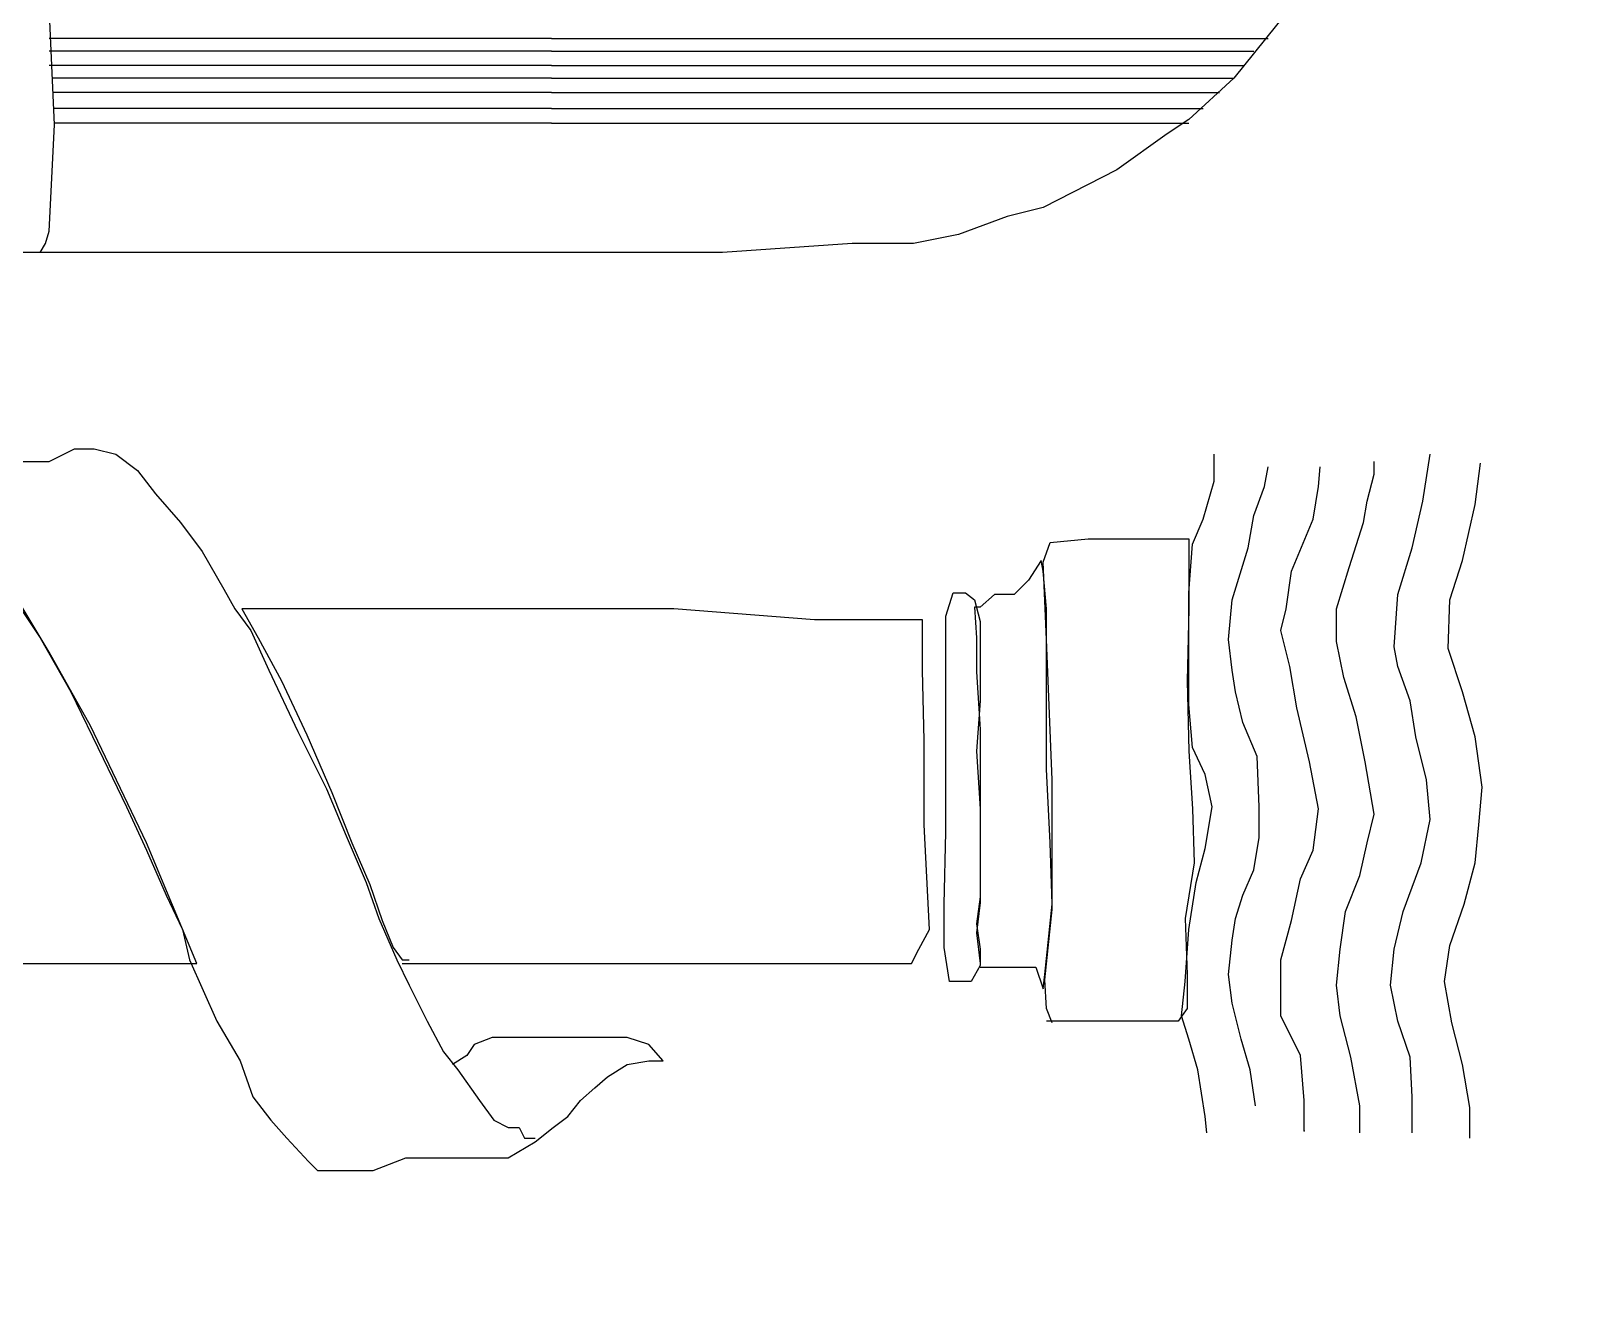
# Model space of a CAD drawing. Extents: x 748454 to 749044, y 4315881 to 4316908.
# Drawn here: x 748492.07 to 748500.74, y 4316730.29 to 4316737.29 of the extents above; entities that cross this region are included whole.
import ezdxf

# ---------------------------------------------------------------- set-up
doc = ezdxf.new("R2010")
doc.units = 0
doc.layers.get('0').update_dxf_attribs({"linetype": 'CONTINUOUS'})

msp = doc.modelspace()

# ---------------------------------------------------------------- linework, layer by layer
at = {"color": 0, "linetype": 'CONTINUOUS'}
for p, q in [((748492.2, 4316736.77), (748492.17, 4316737.43)), ((748492.2, 4316736.77), (748492.17, 4316737.43)), ((748499.04, 4316737.39), (748498.75, 4316737.03)), ((748499.04, 4316737.39), (748498.75, 4316737.03)), ((748494.96, 4316737.25), (748492.17, 4316737.25)), ((748494.96, 4316737.25), (748492.17, 4316737.25)), ((748494.96, 4316737.25), (748498.94, 4316737.25)), ((748494.96, 4316737.25), (748498.94, 4316737.25)), ((748494.96, 4316737.18), (748492.17, 4316737.18)), ((748494.96, 4316737.18), (748492.17, 4316737.18)), ((748494.96, 4316737.18), (748498.86, 4316737.18)), ((748494.96, 4316737.18), (748498.86, 4316737.18)), ((748494.96, 4316737.1), (748492.17, 4316737.1)), ((748494.96, 4316737.1), (748492.17, 4316737.1)), ((748494.96, 4316737.1), (748498.81, 4316737.1)), ((748494.96, 4316737.1), (748498.81, 4316737.1)), ((748494.96, 4316737.03), (748492.19, 4316737.03)), ((748494.96, 4316737.03), (748492.19, 4316737.03)), ((748494.96, 4316737.03), (748498.75, 4316737.03)), ((748494.96, 4316737.03), (748498.75, 4316737.03)), ((748498.75, 4316737.03), (748498.5, 4316736.8)), ((748498.75, 4316737.03), (748498.5, 4316736.8)), ((748494.96, 4316736.95), (748492.19, 4316736.95)), ((748494.96, 4316736.95), (748492.19, 4316736.95)), ((748494.96, 4316736.95), (748498.67, 4316736.95)), ((748494.96, 4316736.95), (748498.67, 4316736.95)), ((748494.96, 4316736.86), (748492.2, 4316736.86)), ((748494.96, 4316736.86), (748492.2, 4316736.86)), ((748494.96, 4316736.86), (748498.58, 4316736.86)), ((748494.96, 4316736.86), (748498.58, 4316736.86)), ((748492.17, 4316736.18), (748492.2, 4316736.77)), ((748492.17, 4316736.18), (748492.2, 4316736.77)), ((748494.96, 4316736.78), (748492.2, 4316736.78)), ((748494.96, 4316736.78), (748492.2, 4316736.78)), ((748494.96, 4316736.78), (748498.5, 4316736.78)), ((748494.96, 4316736.78), (748498.5, 4316736.78)), ((748498.5, 4316736.8), (748498.38, 4316736.72)), ((748498.5, 4316736.8), (748498.38, 4316736.72)), ((748498.38, 4316736.72), (748498.1, 4316736.52)), ((748498.38, 4316736.72), (748498.1, 4316736.52)), ((748498.1, 4316736.52), (748497.69, 4316736.31)), ((748498.1, 4316736.52), (748497.69, 4316736.31)), ((748497.69, 4316736.31), (748497.49, 4316736.26)), ((748497.69, 4316736.31), (748497.49, 4316736.26)), ((748497.49, 4316736.26), (748497.22, 4316736.16)), ((748497.49, 4316736.26), (748497.22, 4316736.16)), ((748492.15, 4316736.11), (748492.17, 4316736.18)), ((748492.15, 4316736.11), (748492.17, 4316736.18)), ((748497.22, 4316736.16), (748496.97, 4316736.11)), ((748497.22, 4316736.16), (748496.97, 4316736.11)), ((748492.2, 4316736.06), (748492.02, 4316736.06)), ((748492.2, 4316736.06), (748492.02, 4316736.06)), ((748492.12, 4316736.06), (748492.15, 4316736.11)), ((748492.12, 4316736.06), (748492.15, 4316736.11)), ((748493.05, 4316736.06), (748492.2, 4316736.06)), ((748493.05, 4316736.06), (748492.2, 4316736.06)), ((748494.1, 4316736.06), (748493.05, 4316736.06)), ((748494.1, 4316736.06), (748493.05, 4316736.06)), ((748495.16, 4316736.06), (748494.1, 4316736.06)), ((748495.16, 4316736.06), (748494.1, 4316736.06)), ((748495.91, 4316736.06), (748495.16, 4316736.06)), ((748495.91, 4316736.06), (748495.16, 4316736.06)), ((748496.63, 4316736.11), (748495.91, 4316736.06)), ((748496.63, 4316736.11), (748495.91, 4316736.06)), ((748496.97, 4316736.11), (748496.63, 4316736.11)), ((748496.97, 4316736.11), (748496.63, 4316736.11)), ((748492.17, 4316734.9), (748492.31, 4316734.97)), ((748492.17, 4316734.9), (748492.31, 4316734.97)), ((748492.31, 4316734.97), (748492.42, 4316734.97)), ((748492.31, 4316734.97), (748492.42, 4316734.97)), ((748492.42, 4316734.97), (748492.54, 4316734.94)), ((748492.42, 4316734.97), (748492.54, 4316734.94)), ((748492.54, 4316734.94), (748492.66, 4316734.85)), ((748492.54, 4316734.94), (748492.66, 4316734.85)), ((748498.64, 4316734.79), (748498.64, 4316734.94)), ((748498.64, 4316734.79), (748498.64, 4316734.94)), ((748499.8, 4316734.68), (748499.84, 4316734.94)), ((748499.8, 4316734.68), (748499.84, 4316734.94)), ((748492.02, 4316734.9), (748492.17, 4316734.9)), ((748492.02, 4316734.9), (748492.17, 4316734.9)), ((748492.66, 4316734.85), (748492.76, 4316734.72)), ((748492.66, 4316734.85), (748492.76, 4316734.72)), ((748498.92, 4316734.76), (748498.94, 4316734.87)), ((748498.92, 4316734.76), (748498.94, 4316734.87)), ((748499.22, 4316734.76), (748499.23, 4316734.87)), ((748499.22, 4316734.76), (748499.23, 4316734.87)), ((748499.49, 4316734.68), (748499.53, 4316734.83)), ((748499.49, 4316734.68), (748499.53, 4316734.83)), ((748499.53, 4316734.83), (748499.53, 4316734.9)), ((748499.53, 4316734.83), (748499.53, 4316734.9)), ((748500.09, 4316734.66), (748500.12, 4316734.89)), ((748500.09, 4316734.66), (748500.12, 4316734.89)), ((748498.58, 4316734.58), (748498.64, 4316734.79)), ((748498.58, 4316734.58), (748498.64, 4316734.79)), ((748498.86, 4316734.6), (748498.92, 4316734.76)), ((748498.86, 4316734.6), (748498.92, 4316734.76)), ((748499.19, 4316734.58), (748499.22, 4316734.76)), ((748499.19, 4316734.58), (748499.22, 4316734.76)), ((748492.76, 4316734.72), (748492.9, 4316734.56)), ((748492.76, 4316734.72), (748492.9, 4316734.56)), ((748499.47, 4316734.56), (748499.49, 4316734.68)), ((748499.47, 4316734.56), (748499.49, 4316734.68)), ((748499.74, 4316734.42), (748499.8, 4316734.68)), ((748499.74, 4316734.42), (748499.8, 4316734.68)), ((748500.02, 4316734.35), (748500.09, 4316734.66)), ((748500.02, 4316734.35), (748500.09, 4316734.66)), ((748492.9, 4316734.56), (748493.02, 4316734.4)), ((748492.9, 4316734.56), (748493.02, 4316734.4)), ((748498.52, 4316734.44), (748498.58, 4316734.58)), ((748498.52, 4316734.44), (748498.58, 4316734.58)), ((748498.83, 4316734.42), (748498.86, 4316734.6)), ((748498.83, 4316734.42), (748498.86, 4316734.6)), ((748499.07, 4316734.29), (748499.19, 4316734.58)), ((748499.07, 4316734.29), (748499.19, 4316734.58)), ((748499.39, 4316734.31), (748499.47, 4316734.56)), ((748499.39, 4316734.31), (748499.47, 4316734.56)), ((748493.02, 4316734.4), (748493.14, 4316734.19)), ((748493.02, 4316734.4), (748493.14, 4316734.19)), ((748497.69, 4316734.34), (748497.73, 4316734.45)), ((748497.69, 4316734.34), (748497.73, 4316734.45)), ((748497.73, 4316734.45), (748497.94, 4316734.47)), ((748497.73, 4316734.45), (748497.94, 4316734.47)), ((748497.94, 4316734.47), (748498.25, 4316734.47)), ((748497.94, 4316734.47), (748498.25, 4316734.47)), ((748498.25, 4316734.47), (748498.4, 4316734.47)), ((748498.25, 4316734.47), (748498.4, 4316734.47)), ((748498.4, 4316734.47), (748498.5, 4316734.47)), ((748498.4, 4316734.47), (748498.5, 4316734.47)), ((748498.5, 4316734.47), (748498.5, 4316734.36)), ((748498.5, 4316734.47), (748498.5, 4316734.36)), ((748498.5, 4316734.17), (748498.52, 4316734.44)), ((748498.5, 4316734.17), (748498.52, 4316734.44)), ((748498.74, 4316734.13), (748498.83, 4316734.42)), ((748498.74, 4316734.13), (748498.83, 4316734.42)), ((748499.66, 4316734.16), (748499.74, 4316734.42)), ((748499.66, 4316734.16), (748499.74, 4316734.42)), ((748497.68, 4316734.35), (748497.61, 4316734.24)), ((748497.68, 4316734.35), (748497.61, 4316734.24)), ((748497.69, 4316734.29), (748497.68, 4316734.35)), ((748497.69, 4316734.29), (748497.68, 4316734.35)), ((748497.71, 4316733.91), (748497.69, 4316734.34)), ((748497.71, 4316733.91), (748497.69, 4316734.34)), ((748498.5, 4316734.36), (748498.5, 4316734.08)), ((748498.5, 4316734.36), (748498.5, 4316734.08)), ((748499.32, 4316734.08), (748499.39, 4316734.31)), ((748499.32, 4316734.08), (748499.39, 4316734.31)), ((748499.95, 4316734.13), (748500.02, 4316734.35)), ((748499.95, 4316734.13), (748500.02, 4316734.35)), ((748497.61, 4316734.24), (748497.53, 4316734.16)), ((748497.61, 4316734.24), (748497.53, 4316734.16)), ((748497.71, 4316734.08), (748497.69, 4316734.29)), ((748497.71, 4316734.08), (748497.69, 4316734.29)), ((748499.04, 4316734.08), (748499.07, 4316734.29)), ((748499.04, 4316734.08), (748499.07, 4316734.29)), ((748493.14, 4316734.19), (748493.2, 4316734.08)), ((748493.14, 4316734.19), (748493.2, 4316734.08)), ((748497.15, 4316734.04), (748497.19, 4316734.17)), ((748497.15, 4316734.04), (748497.19, 4316734.17)), ((748497.19, 4316734.17), (748497.26, 4316734.17)), ((748497.19, 4316734.17), (748497.26, 4316734.17)), ((748497.26, 4316734.17), (748497.31, 4316734.13)), ((748497.26, 4316734.17), (748497.31, 4316734.13)), ((748497.31, 4316734.13), (748497.34, 4316734.01)), ((748497.31, 4316734.13), (748497.34, 4316734.01)), ((748497.42, 4316734.16), (748497.34, 4316734.09)), ((748497.42, 4316734.16), (748497.34, 4316734.09)), ((748497.53, 4316734.16), (748497.42, 4316734.16)), ((748497.53, 4316734.16), (748497.42, 4316734.16)), ((748498.5, 4316733.87), (748498.5, 4316734.17)), ((748498.5, 4316733.87), (748498.5, 4316734.17)), ((748498.72, 4316733.91), (748498.74, 4316734.13)), ((748498.72, 4316733.91), (748498.74, 4316734.13)), ((748499.64, 4316733.87), (748499.66, 4316734.16)), ((748499.64, 4316733.87), (748499.66, 4316734.16)), ((748499.94, 4316733.86), (748499.95, 4316734.13)), ((748499.94, 4316733.86), (748499.95, 4316734.13)), ((748492.17, 4316733.84), (748492.02, 4316734.09)), ((748492.17, 4316733.84), (748492.02, 4316734.09)), ((748492.02, 4316734.07), (748492.12, 4316733.92)), ((748492.02, 4316734.07), (748492.12, 4316733.92)), ((748493.2, 4316734.08), (748493.29, 4316733.96)), ((748493.2, 4316734.08), (748493.29, 4316733.96)), ((748493.29, 4316734.08), (748493.24, 4316734.08)), ((748493.24, 4316734.08), (748493.33, 4316733.92)), ((748493.29, 4316734.08), (748493.24, 4316734.08)), ((748493.24, 4316734.08), (748493.33, 4316733.92)), ((748493.44, 4316734.08), (748493.29, 4316734.08)), ((748493.44, 4316734.08), (748493.29, 4316734.08)), ((748493.82, 4316734.08), (748493.44, 4316734.08)), ((748493.82, 4316734.08), (748493.44, 4316734.08)), ((748494.42, 4316734.08), (748493.82, 4316734.08)), ((748494.42, 4316734.08), (748493.82, 4316734.08)), ((748494.92, 4316734.08), (748494.42, 4316734.08)), ((748494.92, 4316734.08), (748494.42, 4316734.08)), ((748495.64, 4316734.08), (748494.92, 4316734.08)), ((748495.64, 4316734.08), (748494.92, 4316734.08)), ((748496.42, 4316734.02), (748495.64, 4316734.08)), ((748496.42, 4316734.02), (748495.64, 4316734.08)), ((748497.15, 4316733.84), (748497.15, 4316734.04)), ((748497.15, 4316733.84), (748497.15, 4316734.04)), ((748497.34, 4316734.09), (748497.31, 4316734.09)), ((748497.31, 4316734.09), (748497.32, 4316733.92)), ((748497.34, 4316734.09), (748497.31, 4316734.09)), ((748497.31, 4316734.09), (748497.32, 4316733.92)), ((748497.71, 4316733.73), (748497.71, 4316734.08)), ((748497.71, 4316733.73), (748497.71, 4316734.08)), ((748498.5, 4316734.08), (748498.49, 4316733.68)), ((748498.5, 4316734.08), (748498.49, 4316733.68)), ((748499.01, 4316733.96), (748499.04, 4316734.08)), ((748499.01, 4316733.96), (748499.04, 4316734.08)), ((748499.32, 4316733.9), (748499.32, 4316734.08)), ((748499.32, 4316733.9), (748499.32, 4316734.08)), ((748493.29, 4316733.96), (748493.39, 4316733.74)), ((748493.29, 4316733.96), (748493.39, 4316733.74)), ((748496.88, 4316734.02), (748496.42, 4316734.02)), ((748496.88, 4316734.02), (748496.42, 4316734.02)), ((748497.02, 4316734.02), (748496.88, 4316734.02)), ((748497.02, 4316734.02), (748496.88, 4316734.02)), ((748497.02, 4316733.96), (748497.02, 4316734.02)), ((748497.02, 4316733.96), (748497.02, 4316734.02)), ((748497.02, 4316733.74), (748497.02, 4316733.96)), ((748497.02, 4316733.74), (748497.02, 4316733.96)), ((748497.34, 4316734.01), (748497.34, 4316733.91)), ((748497.34, 4316734.01), (748497.34, 4316733.91)), ((748499.06, 4316733.76), (748499.01, 4316733.96)), ((748499.06, 4316733.76), (748499.01, 4316733.96)), ((748492.12, 4316733.92), (748492.29, 4316733.62)), ((748492.12, 4316733.92), (748492.29, 4316733.62)), ((748493.33, 4316733.92), (748493.46, 4316733.68)), ((748493.33, 4316733.92), (748493.46, 4316733.68)), ((748497.32, 4316733.92), (748497.32, 4316733.73)), ((748497.32, 4316733.92), (748497.32, 4316733.73)), ((748497.34, 4316733.91), (748497.34, 4316733.57)), ((748497.34, 4316733.91), (748497.34, 4316733.57)), ((748497.74, 4316733.13), (748497.71, 4316733.91)), ((748497.74, 4316733.13), (748497.71, 4316733.91)), ((748498.5, 4316733.55), (748498.5, 4316733.87)), ((748498.5, 4316733.55), (748498.5, 4316733.87)), ((748498.74, 4316733.74), (748498.72, 4316733.91)), ((748498.74, 4316733.74), (748498.72, 4316733.91)), ((748499.36, 4316733.7), (748499.32, 4316733.9)), ((748499.36, 4316733.7), (748499.32, 4316733.9)), ((748499.66, 4316733.76), (748499.64, 4316733.87)), ((748499.66, 4316733.76), (748499.64, 4316733.87)), ((748492.4, 4316733.43), (748492.17, 4316733.84)), ((748492.4, 4316733.43), (748492.17, 4316733.84)), ((748497.15, 4316733.38), (748497.15, 4316733.84)), ((748497.15, 4316733.38), (748497.15, 4316733.84)), ((748500.02, 4316733.62), (748499.94, 4316733.86)), ((748500.02, 4316733.62), (748499.94, 4316733.86)), ((748493.39, 4316733.74), (748493.55, 4316733.4)), ((748493.39, 4316733.74), (748493.55, 4316733.4)), ((748497.03, 4316733.35), (748497.02, 4316733.74)), ((748497.03, 4316733.35), (748497.02, 4316733.74)), ((748497.32, 4316733.73), (748497.34, 4316733.41)), ((748497.32, 4316733.73), (748497.34, 4316733.41)), ((748497.71, 4316733.19), (748497.71, 4316733.73)), ((748497.71, 4316733.19), (748497.71, 4316733.73)), ((748498.76, 4316733.62), (748498.74, 4316733.74)), ((748498.76, 4316733.62), (748498.74, 4316733.74)), ((748499.1, 4316733.53), (748499.06, 4316733.76)), ((748499.1, 4316733.53), (748499.06, 4316733.76)), ((748499.43, 4316733.48), (748499.36, 4316733.7)), ((748499.43, 4316733.48), (748499.36, 4316733.7)), ((748499.73, 4316733.57), (748499.66, 4316733.76)), ((748499.73, 4316733.57), (748499.66, 4316733.76)), ((748492.29, 4316733.62), (748492.47, 4316733.25)), ((748492.29, 4316733.62), (748492.47, 4316733.25)), ((748493.46, 4316733.68), (748493.6, 4316733.38)), ((748493.46, 4316733.68), (748493.6, 4316733.38)), ((748498.49, 4316733.68), (748498.5, 4316733.29)), ((748498.49, 4316733.68), (748498.5, 4316733.29)), ((748498.8, 4316733.45), (748498.76, 4316733.62)), ((748498.8, 4316733.45), (748498.76, 4316733.62)), ((748500.09, 4316733.37), (748500.02, 4316733.62)), ((748500.09, 4316733.37), (748500.02, 4316733.62)), ((748497.34, 4316733.57), (748497.32, 4316733.29)), ((748497.34, 4316733.57), (748497.32, 4316733.29)), ((748498.52, 4316733.31), (748498.5, 4316733.55)), ((748498.52, 4316733.31), (748498.5, 4316733.55)), ((748499.17, 4316733.23), (748499.1, 4316733.53)), ((748499.17, 4316733.23), (748499.1, 4316733.53)), ((748499.76, 4316733.37), (748499.73, 4316733.57)), ((748499.76, 4316733.37), (748499.73, 4316733.57)), ((748492.71, 4316732.78), (748492.4, 4316733.43)), ((748492.71, 4316732.78), (748492.4, 4316733.43)), ((748498.88, 4316733.26), (748498.8, 4316733.45)), ((748498.88, 4316733.26), (748498.8, 4316733.45)), ((748499.48, 4316733.23), (748499.43, 4316733.48)), ((748499.48, 4316733.23), (748499.43, 4316733.48)), ((748493.55, 4316733.4), (748493.71, 4316733.08)), ((748493.55, 4316733.4), (748493.71, 4316733.08)), ((748493.6, 4316733.38), (748493.74, 4316733.06)), ((748493.6, 4316733.38), (748493.74, 4316733.06)), ((748497.03, 4316732.88), (748497.03, 4316733.35)), ((748497.03, 4316732.88), (748497.03, 4316733.35)), ((748497.15, 4316732.84), (748497.15, 4316733.38)), ((748497.15, 4316732.84), (748497.15, 4316733.38)), ((748497.34, 4316733.41), (748497.34, 4316733.11)), ((748497.34, 4316733.41), (748497.34, 4316733.11)), ((748499.82, 4316733.13), (748499.76, 4316733.37)), ((748499.82, 4316733.13), (748499.76, 4316733.37)), ((748500.13, 4316733.09), (748500.09, 4316733.37)), ((748500.13, 4316733.09), (748500.09, 4316733.37)), ((748497.32, 4316733.29), (748497.34, 4316732.97)), ((748497.32, 4316733.29), (748497.34, 4316732.97)), ((748498.5, 4316733.29), (748498.52, 4316732.97)), ((748498.5, 4316733.29), (748498.52, 4316732.97)), ((748498.59, 4316733.16), (748498.52, 4316733.31)), ((748498.59, 4316733.16), (748498.52, 4316733.31)), ((748498.89, 4316732.98), (748498.88, 4316733.26)), ((748498.89, 4316732.98), (748498.88, 4316733.26)), ((748492.47, 4316733.25), (748492.6, 4316732.98)), ((748492.47, 4316733.25), (748492.6, 4316732.98)), ((748497.73, 4316732.78), (748497.71, 4316733.19)), ((748497.73, 4316732.78), (748497.71, 4316733.19)), ((748499.22, 4316732.97), (748499.17, 4316733.23)), ((748499.22, 4316732.97), (748499.17, 4316733.23)), ((748499.53, 4316732.94), (748499.48, 4316733.23)), ((748499.53, 4316732.94), (748499.48, 4316733.23)), ((748497.34, 4316733.11), (748497.34, 4316732.75)), ((748497.34, 4316733.11), (748497.34, 4316732.75)), ((748497.74, 4316732.41), (748497.74, 4316733.13)), ((748497.74, 4316732.41), (748497.74, 4316733.13)), ((748498.63, 4316732.98), (748498.59, 4316733.16)), ((748498.63, 4316732.98), (748498.59, 4316733.16)), ((748499.84, 4316732.91), (748499.82, 4316733.13)), ((748499.84, 4316732.91), (748499.82, 4316733.13)), ((748500.11, 4316732.88), (748500.13, 4316733.09)), ((748500.11, 4316732.88), (748500.13, 4316733.09)), ((748493.71, 4316733.08), (748493.82, 4316732.82)), ((748493.71, 4316733.08), (748493.82, 4316732.82)), ((748493.74, 4316733.06), (748493.85, 4316732.78)), ((748493.74, 4316733.06), (748493.85, 4316732.78)), ((748492.6, 4316732.98), (748492.71, 4316732.74)), ((748492.6, 4316732.98), (748492.71, 4316732.74)), ((748497.34, 4316732.97), (748497.34, 4316732.67)), ((748497.34, 4316732.97), (748497.34, 4316732.67)), ((748498.52, 4316732.97), (748498.53, 4316732.67)), ((748498.52, 4316732.97), (748498.53, 4316732.67)), ((748498.59, 4316732.75), (748498.63, 4316732.98)), ((748498.59, 4316732.75), (748498.63, 4316732.98)), ((748498.89, 4316732.81), (748498.89, 4316732.98)), ((748498.89, 4316732.81), (748498.89, 4316732.98)), ((748499.19, 4316732.74), (748499.22, 4316732.97)), ((748499.19, 4316732.74), (748499.22, 4316732.97)), ((748499.49, 4316732.78), (748499.53, 4316732.94)), ((748499.49, 4316732.78), (748499.53, 4316732.94)), ((748499.79, 4316732.67), (748499.84, 4316732.91)), ((748499.79, 4316732.67), (748499.84, 4316732.91)), ((748497.06, 4316732.3), (748497.03, 4316732.88)), ((748497.06, 4316732.3), (748497.03, 4316732.88)), ((748497.14, 4316732.44), (748497.15, 4316732.84)), ((748497.14, 4316732.44), (748497.15, 4316732.84)), ((748500.09, 4316732.67), (748500.11, 4316732.88)), ((748500.09, 4316732.67), (748500.11, 4316732.88)), ((748492.99, 4316732.11), (748492.71, 4316732.78)), ((748492.99, 4316732.11), (748492.71, 4316732.78)), ((748492.71, 4316732.74), (748492.82, 4316732.49)), ((748492.71, 4316732.74), (748492.82, 4316732.49)), ((748493.82, 4316732.82), (748493.93, 4316732.56)), ((748493.82, 4316732.82), (748493.93, 4316732.56)), ((748493.85, 4316732.78), (748493.95, 4316732.55)), ((748493.85, 4316732.78), (748493.95, 4316732.55)), ((748497.34, 4316732.75), (748497.34, 4316732.45)), ((748497.34, 4316732.75), (748497.34, 4316732.45)), ((748497.74, 4316732.44), (748497.73, 4316732.78)), ((748497.74, 4316732.44), (748497.73, 4316732.78)), ((748498.54, 4316732.56), (748498.59, 4316732.75)), ((748498.54, 4316732.56), (748498.59, 4316732.75)), ((748498.86, 4316732.63), (748498.89, 4316732.81)), ((748498.86, 4316732.63), (748498.89, 4316732.81)), ((748499.12, 4316732.58), (748499.19, 4316732.74)), ((748499.12, 4316732.58), (748499.19, 4316732.74)), ((748499.45, 4316732.6), (748499.49, 4316732.78)), ((748499.45, 4316732.6), (748499.49, 4316732.78)), ((748497.34, 4316732.67), (748497.34, 4316732.48)), ((748497.34, 4316732.67), (748497.34, 4316732.48)), ((748498.53, 4316732.67), (748498.48, 4316732.36)), ((748498.53, 4316732.67), (748498.48, 4316732.36)), ((748499.69, 4316732.4), (748499.79, 4316732.67)), ((748499.69, 4316732.4), (748499.79, 4316732.67)), ((748500.03, 4316732.44), (748500.09, 4316732.67)), ((748500.03, 4316732.44), (748500.09, 4316732.67)), ((748498.8, 4316732.49), (748498.86, 4316732.63)), ((748498.8, 4316732.49), (748498.86, 4316732.63)), ((748499.07, 4316732.35), (748499.12, 4316732.58)), ((748499.07, 4316732.35), (748499.12, 4316732.58)), ((748499.37, 4316732.4), (748499.45, 4316732.6)), ((748499.37, 4316732.4), (748499.45, 4316732.6)), ((748492.82, 4316732.49), (748492.91, 4316732.3)), ((748492.82, 4316732.49), (748492.91, 4316732.3)), ((748493.93, 4316732.56), (748494, 4316732.36)), ((748493.93, 4316732.56), (748494, 4316732.36)), ((748493.95, 4316732.55), (748494.02, 4316732.35)), ((748493.95, 4316732.55), (748494.02, 4316732.35)), ((748497.34, 4316732.48), (748497.32, 4316732.33)), ((748497.34, 4316732.48), (748497.32, 4316732.33)), ((748498.5, 4316732.3), (748498.54, 4316732.56)), ((748498.5, 4316732.3), (748498.54, 4316732.56)), ((748498.76, 4316732.36), (748498.8, 4316732.49)), ((748498.76, 4316732.36), (748498.8, 4316732.49)), ((748497.14, 4316732.2), (748497.14, 4316732.44)), ((748497.14, 4316732.2), (748497.14, 4316732.44)), ((748497.34, 4316732.45), (748497.32, 4316732.28)), ((748497.34, 4316732.45), (748497.32, 4316732.28)), ((748497.7, 4316732.05), (748497.74, 4316732.44)), ((748497.7, 4316732.05), (748497.74, 4316732.44)), ((748497.7, 4316732.02), (748497.74, 4316732.41)), ((748497.7, 4316732.02), (748497.74, 4316732.41)), ((748499.34, 4316732.19), (748499.37, 4316732.4)), ((748499.34, 4316732.19), (748499.37, 4316732.4)), ((748499.64, 4316732.19), (748499.69, 4316732.4)), ((748499.64, 4316732.19), (748499.69, 4316732.4)), ((748499.95, 4316732.21), (748500.03, 4316732.44)), ((748499.95, 4316732.21), (748500.03, 4316732.44)), ((748494, 4316732.36), (748494.1, 4316732.13)), ((748494, 4316732.36), (748494.1, 4316732.13)), ((748494.02, 4316732.35), (748494.08, 4316732.2)), ((748494.02, 4316732.35), (748494.08, 4316732.2)), ((748497.32, 4316732.33), (748497.34, 4316732.19)), ((748497.32, 4316732.33), (748497.34, 4316732.19)), ((748498.48, 4316732.36), (748498.49, 4316732.05)), ((748498.48, 4316732.36), (748498.49, 4316732.05)), ((748498.74, 4316732.24), (748498.76, 4316732.36)), ((748498.74, 4316732.24), (748498.76, 4316732.36)), ((748499.01, 4316732.13), (748499.07, 4316732.35)), ((748499.01, 4316732.13), (748499.07, 4316732.35)), ((748492.91, 4316732.3), (748492.95, 4316732.13)), ((748492.91, 4316732.3), (748492.95, 4316732.13)), ((748497, 4316732.19), (748497.06, 4316732.3)), ((748497, 4316732.19), (748497.06, 4316732.3)), ((748497.32, 4316732.28), (748497.34, 4316732.11)), ((748497.32, 4316732.28), (748497.34, 4316732.11)), ((748498.48, 4316732.01), (748498.5, 4316732.3)), ((748498.48, 4316732.01), (748498.5, 4316732.3)), ((748498.72, 4316732.05), (748498.74, 4316732.24)), ((748498.72, 4316732.05), (748498.74, 4316732.24)), ((748492.95, 4316732.13), (748493.1, 4316731.79)), ((748492.95, 4316732.13), (748493.1, 4316731.79)), ((748494.08, 4316732.2), (748494.13, 4316732.13)), ((748494.08, 4316732.2), (748494.13, 4316732.13)), ((748494.1, 4316732.13), (748494.17, 4316731.99)), ((748494.1, 4316732.13), (748494.17, 4316731.99)), ((748494.13, 4316732.13), (748494.17, 4316732.13)), ((748494.13, 4316732.13), (748494.17, 4316732.13)), ((748496.96, 4316732.11), (748497, 4316732.19)), ((748496.96, 4316732.11), (748497, 4316732.19)), ((748497.17, 4316732.01), (748497.14, 4316732.2)), ((748497.17, 4316732.01), (748497.14, 4316732.2)), ((748497.34, 4316732.19), (748497.34, 4316732.1)), ((748497.34, 4316732.19), (748497.34, 4316732.1)), ((748499.01, 4316731.82), (748499.01, 4316732.13)), ((748499.01, 4316731.82), (748499.01, 4316732.13)), ((748499.32, 4316731.99), (748499.34, 4316732.19)), ((748499.32, 4316731.99), (748499.34, 4316732.19)), ((748499.62, 4316731.99), (748499.64, 4316732.19)), ((748499.62, 4316731.99), (748499.64, 4316732.19)), ((748499.92, 4316732.01), (748499.95, 4316732.21)), ((748499.92, 4316732.01), (748499.95, 4316732.21)), ((748491.83, 4316732.11), (748492.63, 4316732.11)), ((748491.83, 4316732.11), (748492.63, 4316732.11)), ((748492.63, 4316732.11), (748492.99, 4316732.11)), ((748492.63, 4316732.11), (748492.99, 4316732.11)), ((748494.13, 4316732.11), (748494.73, 4316732.11)), ((748494.13, 4316732.11), (748494.73, 4316732.11)), ((748494.73, 4316732.11), (748495.73, 4316732.11)), ((748494.73, 4316732.11), (748495.73, 4316732.11)), ((748495.73, 4316732.11), (748496.47, 4316732.11)), ((748495.73, 4316732.11), (748496.47, 4316732.11)), ((748496.47, 4316732.11), (748496.96, 4316732.11)), ((748496.47, 4316732.11), (748496.96, 4316732.11)), ((748497.34, 4316732.1), (748497.29, 4316732.01)), ((748497.34, 4316732.1), (748497.29, 4316732.01)), ((748497.34, 4316732.09), (748497.42, 4316732.09)), ((748497.34, 4316732.09), (748497.42, 4316732.09)), ((748497.42, 4316732.09), (748497.5, 4316732.09)), ((748497.42, 4316732.09), (748497.5, 4316732.09)), ((748497.5, 4316732.09), (748497.6, 4316732.09)), ((748497.5, 4316732.09), (748497.6, 4316732.09)), ((748497.6, 4316732.09), (748497.65, 4316732.09)), ((748497.6, 4316732.09), (748497.65, 4316732.09)), ((748497.65, 4316732.09), (748497.69, 4316731.97)), ((748497.65, 4316732.09), (748497.69, 4316731.97)), ((748497.69, 4316731.97), (748497.7, 4316732.05)), ((748497.69, 4316731.97), (748497.7, 4316732.05)), ((748498.49, 4316732.05), (748498.49, 4316731.86)), ((748498.49, 4316732.05), (748498.49, 4316731.86)), ((748498.74, 4316731.89), (748498.72, 4316732.05)), ((748498.74, 4316731.89), (748498.72, 4316732.05)), ((748494.17, 4316731.99), (748494.27, 4316731.79)), ((748494.17, 4316731.99), (748494.27, 4316731.79)), ((748497.25, 4316732.01), (748497.17, 4316732.01)), ((748497.25, 4316732.01), (748497.17, 4316732.01)), ((748497.29, 4316732.01), (748497.25, 4316732.01)), ((748497.29, 4316732.01), (748497.25, 4316732.01)), ((748497.71, 4316731.86), (748497.7, 4316732.02)), ((748497.71, 4316731.86), (748497.7, 4316732.02)), ((748498.46, 4316731.82), (748498.48, 4316732.01)), ((748498.46, 4316731.82), (748498.48, 4316732.01)), ((748499.34, 4316731.82), (748499.32, 4316731.99)), ((748499.34, 4316731.82), (748499.32, 4316731.99)), ((748499.66, 4316731.79), (748499.62, 4316731.99)), ((748499.66, 4316731.79), (748499.62, 4316731.99)), ((748499.96, 4316731.78), (748499.92, 4316732.01)), ((748499.96, 4316731.78), (748499.92, 4316732.01)), ((748498.79, 4316731.69), (748498.74, 4316731.89)), ((748498.79, 4316731.69), (748498.74, 4316731.89)), ((748493.1, 4316731.79), (748493.23, 4316731.57)), ((748493.1, 4316731.79), (748493.23, 4316731.57)), ((748494.27, 4316731.79), (748494.36, 4316731.62)), ((748494.27, 4316731.79), (748494.36, 4316731.62)), ((748497.74, 4316731.78), (748497.71, 4316731.86)), ((748497.74, 4316731.78), (748497.71, 4316731.86)), ((748497.77, 4316731.79), (748497.71, 4316731.79)), ((748497.77, 4316731.79), (748497.71, 4316731.79)), ((748497.9, 4316731.79), (748497.77, 4316731.79)), ((748497.9, 4316731.79), (748497.77, 4316731.79)), ((748498.1, 4316731.79), (748497.9, 4316731.79)), ((748498.1, 4316731.79), (748497.9, 4316731.79)), ((748498.35, 4316731.79), (748498.1, 4316731.79)), ((748498.35, 4316731.79), (748498.1, 4316731.79)), ((748498.44, 4316731.79), (748498.35, 4316731.79)), ((748498.44, 4316731.79), (748498.35, 4316731.79)), ((748498.49, 4316731.86), (748498.44, 4316731.79)), ((748498.49, 4316731.86), (748498.44, 4316731.79)), ((748498.5, 4316731.69), (748498.46, 4316731.82)), ((748498.5, 4316731.69), (748498.46, 4316731.82)), ((748499.12, 4316731.6), (748499.01, 4316731.82)), ((748499.12, 4316731.6), (748499.01, 4316731.82)), ((748499.4, 4316731.59), (748499.34, 4316731.82)), ((748499.4, 4316731.59), (748499.34, 4316731.82)), ((748499.73, 4316731.59), (748499.66, 4316731.79)), ((748499.73, 4316731.59), (748499.66, 4316731.79)), ((748494.63, 4316731.7), (748494.53, 4316731.66)), ((748494.63, 4316731.7), (748494.53, 4316731.66)), ((748494.73, 4316731.7), (748494.63, 4316731.7)), ((748494.73, 4316731.7), (748494.63, 4316731.7)), ((748494.9, 4316731.7), (748494.73, 4316731.7)), ((748494.9, 4316731.7), (748494.73, 4316731.7)), ((748495.01, 4316731.7), (748494.9, 4316731.7)), ((748495.01, 4316731.7), (748494.9, 4316731.7)), ((748495.16, 4316731.7), (748495.01, 4316731.7)), ((748495.16, 4316731.7), (748495.01, 4316731.7)), ((748495.28, 4316731.7), (748495.16, 4316731.7)), ((748495.28, 4316731.7), (748495.16, 4316731.7)), ((748495.38, 4316731.7), (748495.28, 4316731.7)), ((748495.38, 4316731.7), (748495.28, 4316731.7)), ((748495.5, 4316731.66), (748495.38, 4316731.7)), ((748495.5, 4316731.66), (748495.38, 4316731.7)), ((748500.02, 4316731.55), (748499.96, 4316731.78)), ((748500.02, 4316731.55), (748499.96, 4316731.78)), ((748494.36, 4316731.62), (748494.44, 4316731.52)), ((748494.36, 4316731.62), (748494.44, 4316731.52)), ((748494.53, 4316731.66), (748494.49, 4316731.6)), ((748494.53, 4316731.66), (748494.49, 4316731.6)), ((748495.58, 4316731.57), (748495.5, 4316731.66)), ((748495.58, 4316731.57), (748495.5, 4316731.66)), ((748498.55, 4316731.52), (748498.5, 4316731.69)), ((748498.55, 4316731.52), (748498.5, 4316731.69)), ((748498.84, 4316731.52), (748498.79, 4316731.69)), ((748498.84, 4316731.52), (748498.79, 4316731.69)), ((748493.23, 4316731.57), (748493.3, 4316731.37)), ((748493.23, 4316731.57), (748493.3, 4316731.37)), ((748494.49, 4316731.6), (748494.41, 4316731.55)), ((748494.49, 4316731.6), (748494.41, 4316731.55)), ((748495.27, 4316731.48), (748495.38, 4316731.55)), ((748495.27, 4316731.48), (748495.38, 4316731.55)), ((748495.38, 4316731.55), (748495.5, 4316731.57)), ((748495.38, 4316731.55), (748495.5, 4316731.57)), ((748495.5, 4316731.57), (748495.58, 4316731.57)), ((748495.5, 4316731.57), (748495.58, 4316731.57)), ((748499.14, 4316731.35), (748499.12, 4316731.6)), ((748499.14, 4316731.35), (748499.12, 4316731.6)), ((748499.45, 4316731.32), (748499.4, 4316731.59)), ((748499.45, 4316731.32), (748499.4, 4316731.59)), ((748499.74, 4316731.37), (748499.73, 4316731.59)), ((748499.74, 4316731.37), (748499.73, 4316731.59)), ((748500.06, 4316731.31), (748500.02, 4316731.55)), ((748500.06, 4316731.31), (748500.02, 4316731.55)), ((748494.44, 4316731.52), (748494.56, 4316731.35)), ((748494.44, 4316731.52), (748494.56, 4316731.35)), ((748495.2, 4316731.42), (748495.27, 4316731.48)), ((748495.2, 4316731.42), (748495.27, 4316731.48)), ((748498.59, 4316731.26), (748498.55, 4316731.52)), ((748498.59, 4316731.26), (748498.55, 4316731.52)), ((748498.87, 4316731.32), (748498.84, 4316731.52)), ((748498.87, 4316731.32), (748498.84, 4316731.52)), ((748493.3, 4316731.37), (748493.4, 4316731.24)), ((748493.3, 4316731.37), (748493.4, 4316731.24)), ((748494.56, 4316731.35), (748494.64, 4316731.24)), ((748494.56, 4316731.35), (748494.64, 4316731.24)), ((748495.05, 4316731.26), (748495.12, 4316731.35)), ((748495.05, 4316731.26), (748495.12, 4316731.35)), ((748495.12, 4316731.35), (748495.2, 4316731.42)), ((748495.12, 4316731.35), (748495.2, 4316731.42)), ((748499.14, 4316731.18), (748499.14, 4316731.35)), ((748499.14, 4316731.18), (748499.14, 4316731.35)), ((748499.74, 4316731.17), (748499.74, 4316731.37)), ((748499.74, 4316731.17), (748499.74, 4316731.37)), ((748499.45, 4316731.17), (748499.45, 4316731.32)), ((748499.45, 4316731.17), (748499.45, 4316731.32)), ((748500.06, 4316731.14), (748500.06, 4316731.31)), ((748500.06, 4316731.14), (748500.06, 4316731.31)), ((748493.4, 4316731.24), (748493.49, 4316731.14)), ((748493.4, 4316731.24), (748493.49, 4316731.14)), ((748494.64, 4316731.24), (748494.72, 4316731.2)), ((748494.64, 4316731.24), (748494.72, 4316731.2)), ((748494.72, 4316731.2), (748494.78, 4316731.2)), ((748494.72, 4316731.2), (748494.78, 4316731.2)), ((748494.78, 4316731.2), (748494.81, 4316731.14)), ((748494.78, 4316731.2), (748494.81, 4316731.14)), ((748494.87, 4316731.12), (748494.97, 4316731.2)), ((748494.87, 4316731.12), (748494.97, 4316731.2)), ((748494.97, 4316731.2), (748495.05, 4316731.26)), ((748494.97, 4316731.2), (748495.05, 4316731.26)), ((748498.6, 4316731.17), (748498.59, 4316731.26)), ((748498.6, 4316731.17), (748498.59, 4316731.26)), ((748493.49, 4316731.14), (748493.61, 4316731.01)), ((748493.49, 4316731.14), (748493.61, 4316731.01)), ((748494.72, 4316731.03), (748494.87, 4316731.12)), ((748494.72, 4316731.03), (748494.87, 4316731.12)), ((748494.81, 4316731.14), (748494.87, 4316731.14)), ((748494.81, 4316731.14), (748494.87, 4316731.14)), ((748493.61, 4316731.01), (748493.66, 4316730.96)), ((748493.61, 4316731.01), (748493.66, 4316730.96)), ((748493.97, 4316730.96), (748494.15, 4316731.03)), ((748493.97, 4316730.96), (748494.15, 4316731.03)), ((748494.15, 4316731.03), (748494.33, 4316731.03)), ((748494.15, 4316731.03), (748494.33, 4316731.03)), ((748494.33, 4316731.03), (748494.48, 4316731.03)), ((748494.33, 4316731.03), (748494.48, 4316731.03)), ((748494.48, 4316731.03), (748494.59, 4316731.03)), ((748494.48, 4316731.03), (748494.59, 4316731.03)), ((748494.59, 4316731.03), (748494.64, 4316731.03)), ((748494.59, 4316731.03), (748494.64, 4316731.03)), ((748494.64, 4316731.03), (748494.72, 4316731.03)), ((748494.64, 4316731.03), (748494.72, 4316731.03)), ((748493.66, 4316730.96), (748493.77, 4316730.96)), ((748493.66, 4316730.96), (748493.77, 4316730.96)), ((748493.77, 4316730.96), (748493.86, 4316730.96)), ((748493.77, 4316730.96), (748493.86, 4316730.96)), ((748493.86, 4316730.96), (748493.97, 4316730.96)), ((748493.86, 4316730.96), (748493.97, 4316730.96))]:
    msp.add_line(p, q, dxfattribs=at)
msp.add_point((748499.14, 4316731.18), dxfattribs=at)
msp.add_point((748499.14, 4316731.18), dxfattribs=at)

# ---------------------------------------------------------------- meshes
mesh = msp.add_polyface(dxfattribs=at)
corners = [(748454.5, 4315881), (748454.5, 4315881), (748454.5, 4316071.9618), (748762.5, 4315881), (748454.5, 4316246.4935), (749044, 4315881), (748454.5, 4316907.5), (749044, 4316542.0065), (749044, 4316907.5)]
mesh.append_faces([[corners[k] for k in face] for face in [(0, 1, 3, 2), (2, 3, 5, 4), (4, 5, 7, 6), (6, 7, 8, 8)]], dxfattribs={"vtx0": -1, "vtx2": -1, "color": 0})
mesh = msp.add_polyface(dxfattribs=at)
corners = [(748464.5, 4316721), (748464.5, 4316721), (748464.5, 4316895.2713), (748745.58, 4316721), (748464.5, 4316901.5), (748745.58, 4316727.2287), (748745.58, 4316901.5)]
mesh.append_faces([[corners[k] for k in face] for face in [(0, 1, 3, 2), (2, 3, 5, 4), (4, 5, 6, 6)]], dxfattribs={"vtx0": -1, "vtx2": -1, "color": 0})

doc.saveas('drawing.dxf')
